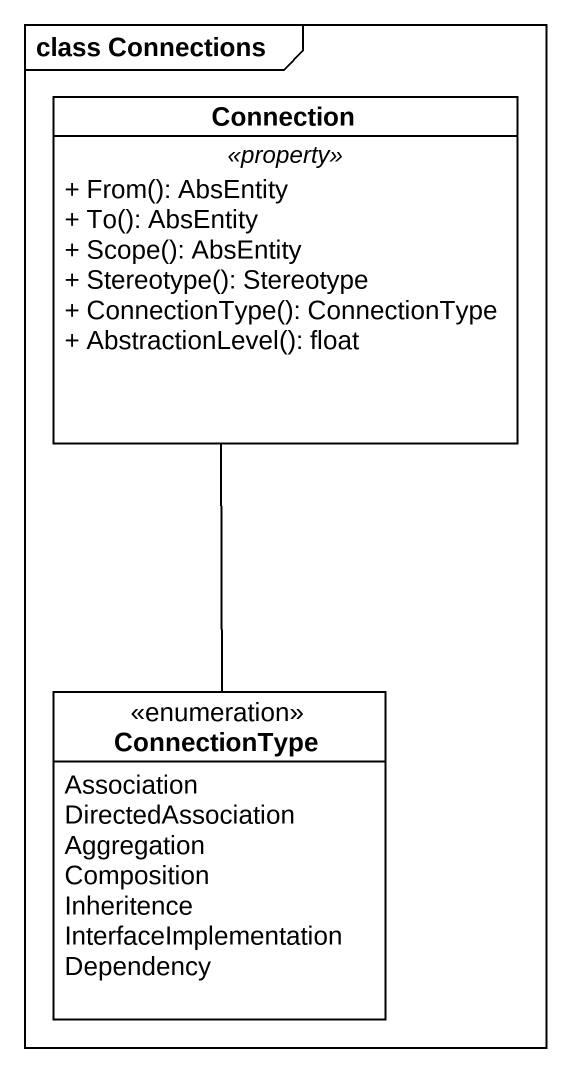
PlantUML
@startuml
mainframe class Connections
hide circle
hide empty members
skinparam classAttributeIconSize 0
class Connection {
  .. <<property>> ..
  + From(): AbsEntity
  + To(): AbsEntity
  + Scope(): AbsEntity
  + Stereotype(): Stereotype
  + ConnectionType(): ConnectionType
  + AbstractionLevel(): float
}
enum ConnectionType {
  Association
  DirectedAssociation
  Aggregation
  Composition
  Inheritence
  InterfaceImplementation
  Dependency
}
Connection -- ConnectionType
@enduml
